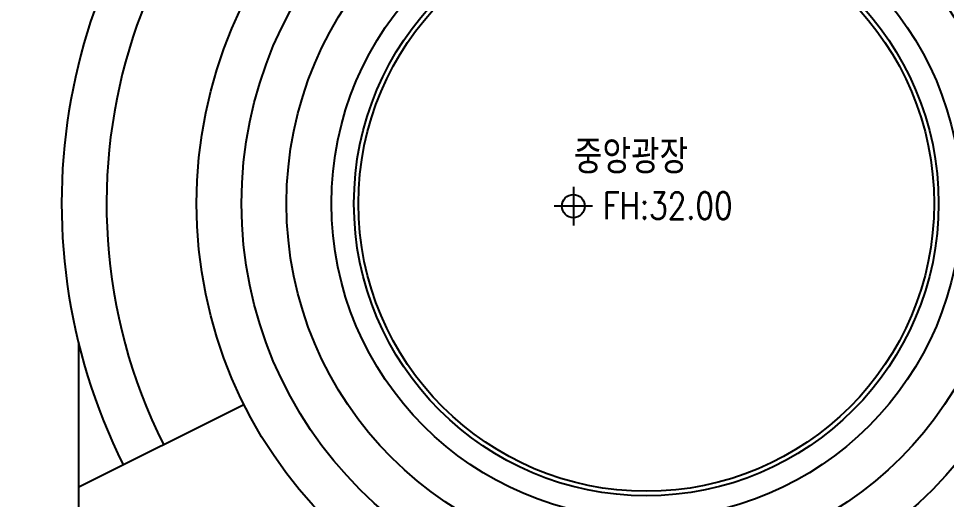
# Model space of a CAD drawing. Header units: millimetres. Extents: x 1145859089 to 1147511753, y -1047484727 to -1047247487.
# Drawn here: x 1146309539 to 1146350803, y -1047374471 to -1047353084 of the extents above; entities that cross this region are included whole.
import ezdxf
from ezdxf.xclip import XClip

# ---------------------------------------------------------------- set-up
doc = ezdxf.new("R2010")
doc.units = ezdxf.units.MM
doc.header["$LTSCALE"] = 100
doc.header["$MEASUREMENT"] = 0
doc.header["$XCLIPFRAME"] = 2
doc.linetypes.add('CENTERX2', pattern=[4, 2.5, -0.5, 0.5, -0.5])
doc.layers.get('0').update_dxf_attribs({"linetype": 'CONTINUOUS'})
for name, color, linetype in [('L-지중매입', 3, 'CENTERX2'), ('XREF', 135, 'CONTINUOUS'), ('단지배치도$0$S240910', 33, 'CONTINUOUS'), ('단지배치도$0$W240910', 135, 'CONTINUOUS')]:
    doc.layers.add(name, color=color, linetype=linetype)
doc.styles.add('단지배치도$0$WS1', font='romans.shx', dxfattribs={"width": 0.8, "bigfont": 'whgtxt.shx'})

# ---------------------------------------------------------------- blocks, each defined once
blk = doc.blocks.new('단지배치도$0$zw$9902')
at = {"layer": '단지배치도$0$W240910'}
for p, q in [((65537, 10800), (65537, 9085)), ((66394, 9943), (64679, 9943)), ((43540, -28400, 0), (43540, 3823, 0)), ((43540, -2545, 0), (50888, 1124, 0))]:
    blk.add_line(p, q, dxfattribs=at)
for centre, radius in [((68781, 10060, 0), 20000), ((68781, 10060, 0), 18000), ((68781, 10060, 0), 16000), ((68781, 10060, 0), 14000), ((68781, 10060, 0), 13000), ((68781, 10060, 0), 12800), ((65537, 9943), 514)]:
    blk.add_circle(centre, radius, dxfattribs=at)
for radius, start in [(24000, 117.5626), (26000, 133.0265)]:
    blk.add_arc((68781, 10060, 0), radius, start, 206.5372, dxfattribs=at)
at = {"layer": '단지배치도$0$S240910', "style": '단지배치도$0$WS1', "width": 0.8}
for s, height, p in [('중앙광장', 1500, (65563, 11388)), ('FH:32.00', 1200, (66854, 9360))]:
    blk.add_text(s, height=height, dxfattribs=at).set_placement(p)
blk = doc.blocks.new('단지배치도')
blk.add_blockref('단지배치도$0$zw$9902', (141034, 142437))

msp = doc.modelspace()

# ---------------------------------------------------------------- linework, layer by layer
at = {"layer": 'L-지중매입', "ltscale": 2}
for centre, radius, start, end in [((1146321151.603472, -1047382501.79078, 0), 45477.092928, 35.1886097701, 68.3781649565), ((1146298426.178177, -1047387679.398474, 0), 16334.349466, 339.2671317493, 65.8949635112)]:
    msp.add_arc(centre, radius, start, end, dxfattribs=at)

# ---------------------------------------------------------------- block references
at = {"layer": 'XREF'}
ref = msp.add_blockref('단지배치도', (1146127639.433662, -1047513806.462535), dxfattribs=at)
XClip(ref).set_block_clipping_path([(72982.4064819524, 34919.7593965302), (360382.4067475507, 255319.7593436702)])

doc.saveas('drawing.dxf')
